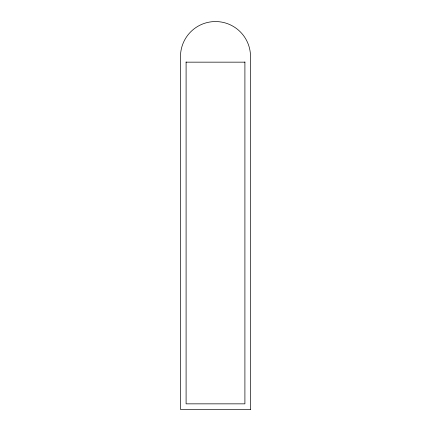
<?xml version="1.0" encoding="UTF-8"?>
<svg xmlns="http://www.w3.org/2000/svg" width="431" height="431" viewBox="0 0 431 431"><rect width="100%" height="100%" fill="white"/><g stroke="black" fill="none" stroke-linecap="round" stroke-linejoin="round"><path stroke-width="0.65" d="M186.095 62.161L244.905 62.161M244.905 61.945L244.905 403.847L186.095 403.847L186.095 61.945M250.508 409.45L180.492 409.45L180.492 56.558A35.008 35.008 0 0 1 215.5 21.55A35.008 35.008 0 0 1 250.508 56.558L250.508 409.45"/></g></svg>
